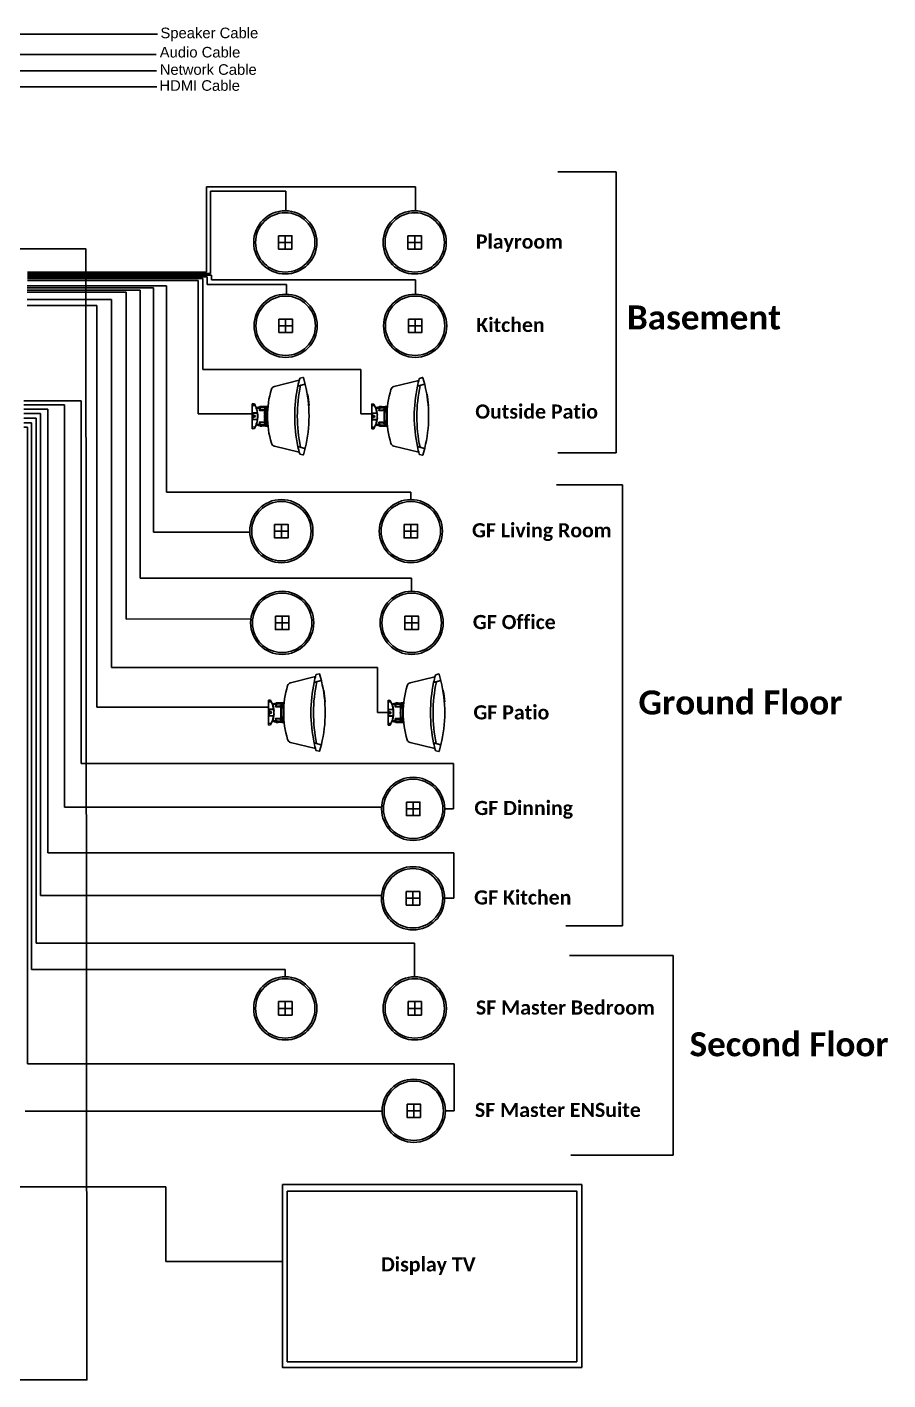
# Model space of a CAD drawing. Header units: inches. Extents: x 110042 to 357611, y 89798 to 292388.
# Drawn here: x 235656 to 357611, y 89798 to 281439 of the extents above; entities that cross this region are included whole.
import ezdxf

# ---------------------------------------------------------------- set-up
doc = ezdxf.new("R2010")
doc.units = ezdxf.units.IN
doc.header["$MEASUREMENT"] = 0
doc.layers.add('E-NOTES', color=4, linetype='Continuous')
doc.layers.add('PMK35', color=7, linetype='Continuous')
doc.layers.add('ES-DEVICE', color=1, linetype='Continuous', lineweight=25)
doc.styles.add('PMK', font='ROMANS.shx')
doc.styles.get("Standard").update_dxf_attribs({"font": 'arial.ttf'})

# ---------------------------------------------------------------- blocks, each defined once
blk = doc.blocks.new('SUB')
for p, q in [((0, 0.125), (0, -0.125)), ((-0.125, 0), (0.125, 0))]:
    blk.add_line(p, q)
blk.add_lwpolyline([(-0.125, -0.125), (0.125, -0.125), (0.125, 0.125), (-0.125, 0.125)], close=True)
at = {"layer": 'E-NOTES', "color": 4, "linetype": 'Continuous'}
for radius in [0.587, 0.552]:
    blk.add_circle((0, 0), radius, dxfattribs=at)
blk = doc.blocks.new('DS SPEAKER')
at = {"layer": 'ES-DEVICE'}
for p, q in [((1.64, 2.5), (-1.64, 2.5)), ((-1.38, 2.56), (-1.41, 2.5)), ((-0.87, 2.43), (0, 2.43)), ((-0.87, 2.41), (0, 2.41)), ((0.87, 2.43), (0, 2.43)), ((0.87, 2.41), (0, 2.41)), ((1.38, 2.56), (1.41, 2.5)), ((2.06, 0), (-2.06, 0)), ((-1.8, 0), (-1.78, 0.47)), ((-1.45, 1.4), (-1.58, 1.43)), ((-1.33, 1.22), (-1.36, 0.63)), ((-1.05, 1.93), (-1.02, 1.93)), ((-1.05, 1.51), (-1.02, 1.51)), ((-1.05, 1.35), (-1.02, 1.35)), ((-0.66, 2.1), (0, 2.1)), ((-0.65, 2.06), (-0.65, 2.1)), ((-0.65, 2.1), (-0.37, 2.04)), ((-0.37, 2.04), (-0.37, 2.03)), ((0.21, 0.9), (-0.21, 0.9)), ((0.66, 2.1), (0, 2.1)), ((0.65, 2.1), (0.37, 2.04)), ((0.37, 2.04), (0.37, 2.03)), ((0.65, 2.06), (0.65, 2.1)), ((1.05, 1.93), (1.02, 1.93)), ((1.05, 1.51), (1.02, 1.51)), ((1.05, 1.35), (1.02, 1.35)), ((1.33, 1.22), (1.36, 0.63)), ((1.45, 1.4), (1.58, 1.43)), ((1.8, 0), (1.78, 0.46))]:
    blk.add_line(p, q, dxfattribs=at)
for points in [[(-5.26, 8.74), (-5.26, 8.48), (-5.11, 7.96, 0.104372), (5.11, 7.98), (5.26, 8.51), (5.26, 8.74, 0.121373), (-5.26, 8.74)], [(-6.41, 8.38), (-6.28, 7.87, 0.250627), (-6.23, 7.83, 0.021036), (-4.99, 7.53), (-5.26, 8.48), (-5.26, 8.74), (-6.39, 8.44, 0.422935), (-6.41, 8.39, -0.017312)], [(6.41, 8.38), (6.28, 7.87, -0.250627), (6.23, 7.83, -0.021036), (4.99, 7.53), (5.26, 8.51), (5.26, 8.74), (6.39, 8.44, -0.422935), (6.41, 8.39, 0.017312)]]:
    blk.add_lwpolyline(points, format="xyb", close=True, dxfattribs=at)
for points in [[(1.76, 9.31), (1.79, 9.38, -0.021702), (3.7, 9.13), (3.7, 9.07)], [(-5.94, 7.75), (-4.94, 3.65, 0.265443), (-4.46, 3.15, 0.144826), (4.46, 3.15, 0.265443), (4.94, 3.65), (5.94, 7.75)], [(-1.48, 0.59), (-1.48, 0.71), (-1.42, 0.73), (-1.42, 0.78, -0.128761), (-1.57, 1.23, -0.005204), (-1.64, 2.5)], [(-1.45, 0.82), (-1.45, 2.2), (-1.45, 2.32, -0.338758), (-1.36, 2.43), (-1.12, 2.43)], [(-1.42, 1.17), (-1.42, 2.2), (-1.42, 2.32, -0.329962), (-1.35, 2.41), (-1.12, 2.41)], [(-0.95, 2.11, -0.04784), (-1.36, 2.41), (-1.36, 2.5)], [(-0.93, 2.09, -0.045102), (-1.13, 2.41), (-1.13, 2.5)], [(-0.91, 2.09, -0.045729), (-1.12, 2.41), (-1.12, 2.5)], [(-0.66, 2.1, -0.046765), (-0.87, 2.41), (-0.87, 2.5)], [(0.66, 2.1, 0.046765), (0.87, 2.41), (0.87, 2.5)], [(0.91, 2.09, 0.045729), (1.12, 2.41), (1.12, 2.5)], [(0.93, 2.09, 0.045102), (1.13, 2.41), (1.13, 2.5)], [(0.95, 2.11, 0.04784), (1.36, 2.41), (1.36, 2.5)], [(1.45, 0.82), (1.45, 2.2), (1.45, 2.32, 0.338758), (1.36, 2.43), (1.12, 2.43)], [(1.42, 1.17), (1.42, 2.2), (1.42, 2.32, 0.329962), (1.35, 2.41), (1.12, 2.41)], [(1.48, 0.59), (1.48, 0.71), (1.42, 0.73), (1.42, 0.78, 0.128761), (1.57, 1.23, 0.005204), (1.64, 2.5)], [(-1.05, 1.93, -0.079171), (-1.42, 2.2), (-1.45, 2.2)], [(-1.42, 0.78), (-1.42, 1.17, -0.393944), (-1.33, 1.22, 0.047545), (-1.17, 1.18, 0.015984), (-1.05, 1.17), (-0.96, 1.17), (-0.96, 2.08)], [(-0.66, 2.06, -0.017101), (-0.89, 2.11, 0.424821), (-1.05, 1.99), (-1.05, 1.17)], [(0, 2.02, -0.029291), (-0.9, 2.09, 0.421318), (-1.02, 1.99), (-1.02, 1.17)], [(-0.37, 2.03, -0.026457), (-0.9, 2.06, 0.421318), (-1.02, 1.96), (-1.02, 1.17)], [(0, 2.02, 0.029291), (0.9, 2.09, -0.421318), (1.02, 1.99), (1.02, 1.17)], [(0.37, 2.03, 0.026457), (0.9, 2.06, -0.421318), (1.02, 1.96), (1.02, 1.17)], [(0.66, 2.06, 0.017101), (0.89, 2.11, -0.424821), (1.05, 1.99), (1.05, 1.17)], [(1.42, 0.78), (1.42, 1.17, 0.393944), (1.33, 1.22, -0.047545), (1.17, 1.18, -0.015984), (1.05, 1.17), (0.96, 1.17), (0.96, 2.08)], [(1.05, 1.93, 0.079171), (1.42, 2.2), (1.45, 2.2)]]:
    blk.add_lwpolyline(points, format="xyb", dxfattribs=at)
for points in [[(-2.06, 0), (-2.04, 0.34)], [(-1.58, 1.28), (-1.62, 1.28), (-1.62, 1.59), (-1.59, 1.59)], [(-1.27, 1.2), (-1.27, 1.3), (-1.42, 1.3)], [(0.54, 0.82), (0.54, 0.07), (-0.54, 0.07), (-0.54, 0.82)], [(0.52, 0.82), (0.52, 0.09), (-0.52, 0.09), (-0.52, 0.82)], [(-0.21, 2.02), (-0.21, 2.04), (-0.11, 2.05), (0, 2.05)], [(0.21, 2.02), (0.21, 2.04), (0.11, 2.05), (0, 2.05)], [(1.27, 1.2), (1.27, 1.3), (1.42, 1.3)], [(1.58, 1.28), (1.62, 1.28), (1.62, 1.59), (1.59, 1.59)], [(2.06, 0), (2.04, 0.34)]]:
    blk.add_lwpolyline(points, dxfattribs=at)
blk.add_circle((0, 0.32), 0.15, dxfattribs=at)
for centre, radius, start, end in [((0, 31.18), 24.17, 258.0738, 281.9262), ((0.03, -3.51), 4.37, 90.3448, 118.2843), ((0.03, -3.51), 4.42, 93.1229, 109.9259), ((-0.03, -3.51), 4.37, 61.7157, 89.6552), ((-0.03, -3.51), 4.42, 70.0741, 86.8771)]:
    blk.add_arc(centre, radius, start, end, dxfattribs=at)

msp = doc.modelspace()

# ---------------------------------------------------------------- linework, layer by layer
at = {"color": 5}
for p, q in [((233143, 280454), (254131, 280454)), ((261075, 246718), (261075, 258783)), ((261075, 258783), (290678, 258783)), ((290678, 258783), (290678, 255409)), ((261648, 246523), (261648, 258188)), ((261648, 258188), (272311, 258188)), ((272311, 258188), (272311, 255428)), ((235707, 246718), (261075, 246718)), ((235709, 246283), (261791, 246283)), ((235716, 246523), (261648, 246523)), ((235718, 245549), (259907, 245549)), ((235723, 246048), (261188, 246048)), ((235723, 245804), (260551, 245804)), ((259907, 245549), (259907, 226636)), ((260551, 245804), (260551, 232937)), ((261188, 246048), (261188, 244993)), ((261791, 246283), (261791, 245610)), ((261791, 245610), (290665, 245610)), ((290665, 245610), (290665, 243613)), ((235658, 244762), (255392, 244762)), ((235660, 243878), (249712, 243878)), ((235666, 244476), (253587, 244476)), ((235679, 244180), (251693, 244180)), ((249712, 243878), (249712, 197587)), ((251693, 244180), (251693, 203382)), ((253587, 244476), (253587, 209872)), ((255392, 244762), (255392, 215570)), ((261188, 244993), (272404, 244993)), ((272404, 244993), (272404, 243603)), ((235686, 242006), (245533, 242006)), ((235695, 242861), (247630, 242861)), ((245533, 242006), (245533, 185103)), ((247630, 242861), (247630, 190727)), ((260551, 232937), (282951, 232937)), ((282951, 232937), (282951, 226664)), ((235210, 228508), (243312, 228508)), ((243312, 228508), (243312, 177120)), ((235184, 227948), (240945, 227948)), ((235186, 227324), (238584, 227324)), ((235197, 226692), (237573, 226692)), ((237573, 226692), (237573, 158413)), ((238584, 227324), (238584, 164451)), ((240945, 227948), (240945, 170955)), ((259907, 226636), (267569, 226636)), ((282951, 226664), (284503, 226664)), ((235182, 224783), (235717, 224783)), ((235189, 225368), (236286, 225368)), ((235208, 226025), (236936, 226025)), ((235717, 224783), (235717, 134572)), ((236286, 225368), (236286, 147943)), ((236936, 226025), (236936, 151666)), ((255392, 215570), (290004, 215570)), ((290004, 215570), (290004, 214518)), ((253587, 209872), (267204, 209872)), ((251693, 203382), (290114, 203382)), ((290114, 203382), (290114, 201512)), ((249712, 197587), (267368, 197623)), ((247630, 190727), (285305, 190727)), ((285299, 190712), (285299, 184350)), ((245533, 185103), (269869, 185103)), ((285299, 184350), (286826, 184350)), ((243312, 177120), (296073, 177120)), ((296059, 177114), (296059, 170711)), ((240945, 170955), (285882, 170955)), ((296059, 170711), (294834, 170711)), ((238584, 164451), (296106, 164451)), ((296105, 164451), (296105, 158043)), ((237573, 158413), (285847, 158413)), ((296105, 158043), (294806, 158043)), ((236936, 151666), (290562, 151666)), ((290562, 151666), (290562, 146910)), ((236286, 147943), (272210, 147943)), ((272210, 147943), (272210, 146914)), ((235717, 134572), (296160, 134572)), ((296160, 134572), (296160, 127932)), ((235391, 127874), (285945, 127874)), ((296160, 127932), (294890, 127932))]:
    msp.add_line(p, q, dxfattribs=at)
at = {"color": 4}
msp.add_line((233329, 277574), (253946, 277574), dxfattribs=at)
at = {"color": 32, "true_color": 0xcd6928}
msp.add_line((233371, 275252), (253970, 275252), dxfattribs=at)
at = {"color": 3}
for p, q in [((233389, 272956), (254023, 272956)), ((225917, 117173), (255332, 117173)), ((255332, 117173), (255332, 106592)), ((255332, 106592), (271824, 106592))]:
    msp.add_line(p, q, dxfattribs=at)
at = {"color": 18, "true_color": 0x000000}
for p, q in [((310838, 260923), (319131, 260923)), ((319131, 260923), (319131, 221145)), ((319131, 221145), (310838, 221145)), ((310680, 216586), (320014, 216586)), ((320014, 216586), (320014, 154120)), ((320014, 154120), (311983, 154120)), ((312516, 149919), (327166, 149919)), ((327166, 149919), (327166, 121618)), ((327166, 121618), (312711, 121618))]:
    msp.add_line(p, q, dxfattribs=at)
for points in [[(271825, 117479), (314237, 117479), (314237, 91580), (271825, 91580)], [(272519, 116545), (313519, 116545), (313519, 92382), (272519, 92382)]]:
    msp.add_lwpolyline(points, close=True, dxfattribs=at)
at = {"layer": 'PMK35', "color": 0}
msp.add_lwpolyline([(179792, 250005), (243988, 250005), (244131, 89798), (179792, 89798), (179792, 215215), (179792, 215215), (179792, 243155), (179792, 243155)], close=True, dxfattribs=at)

# ---------------------------------------------------------------- block references
at = {"layer": 'E-NOTES', "color": 7, "linetype": 'Continuous'}
for name, p, xscale, yscale, zscale, rotation in [('SUB', (272234, 250935, 532), -7624.652347163577, 7624.652347163577, 7624.652347163577, 180), ('SUB', (290574, 250935, 532), -7624.652347163577, 7624.652347163577, 7624.652347163577, 180), ('SUB', (272288, 239126, 532), -7624.652347163577, 7624.652347163577, 7624.652347163577, 180), ('SUB', (290628, 239126, 532), -7624.652347163577, 7624.652347163577, 7624.652347163577, 180), ('DS SPEAKER', (267569, 226312, 532), -856.4546898936237, 856.4546898936237, 856.4546898936237, 270), ('DS SPEAKER', (284505, 226285, 532), -856.4546898936237, 856.4546898936237, 856.4546898936237, 270), ('SUB', (271685, 210036, 532), -7624.652347163577, 7624.652347163577, 7624.652347163577, 180), ('SUB', (290025, 210036, 532), -7624.652347163577, 7624.652347163577, 7624.652347163577, 180), ('SUB', (271803, 197039, 532), -7624.652347163577, 7624.652347163577, 7624.652347163577, 180), ('SUB', (290143, 197039, 532), -7624.652347163577, 7624.652347163577, 7624.652347163577, 180), ('DS SPEAKER', (269865, 184337, 532), -856.4546898936237, 856.4546898936237, 856.4546898936237, 270), ('DS SPEAKER', (286802, 184309, 532), -856.4546898936237, 856.4546898936237, 856.4546898936237, 270), ('SUB', (290349, 170699, 532), -7624.652347163577, 7624.652347163577, 7624.652347163577, 180), ('SUB', (290328, 158027, 532), -7624.652347163577, 7624.652347163577, 7624.652347163577, 180), ('SUB', (272236, 142431, 532), -7624.652347163577, 7624.652347163577, 7624.652347163577, 180), ('SUB', (290576, 142431, 532), -7624.652347163577, 7624.652347163577, 7624.652347163577, 180), ('SUB', (290435, 127928, 532), -7624.652347163577, 7624.652347163577, 7624.652347163577, 180)]:
    msp.add_blockref(name, p, dxfattribs=dict(at, xscale=xscale, yscale=yscale, zscale=zscale, rotation=rotation))

# ---------------------------------------------------------------- texts
at = {"color": 3, "char_height": 1500, "attachment_point": 1}
for s, insert in [('{\\C256;\\c0;Speaker Cable}', (254552, 281360)), ('{\\C256;\\c0;Audio Cable}', (254451, 278630)), ('{\\C256;\\c0;Network Cable}', (254451, 276175)), ('{\\C256;\\c0;HDMI Cable}', (254404, 273909))]:
    msp.add_mtext_dynamic_manual_height_columns(s, width=14782.51, gutter_width=1, heights=[0], dxfattribs=dict(at, insert=insert))
at = {"layer": 'PMK35', "color": 6, "attachment_point": 1, "style": 'PMK'}
for s, insert, char_height, width in [('{\\fCalibri|b1|i0|c0|p34;\\H0.83333x;Playroom}', (299238, 252055), 2404.03, 40789.82), ('{\\fCalibri|b1|i0|c0|p34;\\C2;\\c2092017;Basement}', (320643, 242004), 3404.65, 40789.82), ('{\\fCalibri|b1|i0|c0|p34;\\H0.83333x;Kitchen}', (299292, 240246), 2404.03, 40789.82), ('{\\fCalibri|b1|i0|c0|p34;\\H0.83333x;Outside Patio}', (299154, 227974), 2404.03, 40789.82), ('{\\fCalibri|b1|i0|c0|p34;\\H0.83333x;GF Living Room}', (298689, 211157), 2404.03, 40789.82), ('{\\fCalibri|b1|i0|c0|p34;\\H0.83333x;GF Office}', (298807, 198159), 2404.03, 40789.82), ('{\\fCalibri|b1|i0|c0|p34;\\C2;\\c2092017;Ground Floor}', (322273, 187469), 3404.65, 40789.82), ('{\\fCalibri|b1|i0|c0|p34;\\H0.83333x;GF Patio}', (298889, 185367), 2404.03, 40789.82), ('{\\fCalibri|b1|i0|c0|p34;\\H0.83333x;GF Dinning}', (299014, 171819), 2404.03, 40789.82), ('{\\fCalibri|b1|i0|c0|p34;\\H0.83333x;GF Kitchen}', (298992, 159148), 2404.03, 40789.82), ('{\\fCalibri|b1|i0|c0|p34;\\H0.83333x;SF Master Bedroom}', (299240, 143552), 2404.03, 40789.82), ('{\\fCalibri|b1|i0|c0|p34;\\C2;\\c2092017;Second Floor}', (329510, 139050), 3404.65, 40789.82), ('{\\fCalibri|b1|i0|c0|p34;\\H0.83333x;SF Master ENSuite}', (299099, 129048), 2404.03, 40789.82), ('{\\fCalibri|b1|i0|c0|p34;\\H0.83333x;Display TV}', (285801, 107168), 2404.03, 15237.03)]:
    msp.add_mtext(s, dxfattribs=dict(at, insert=insert, char_height=char_height, width=width))

doc.saveas('drawing.dxf')
